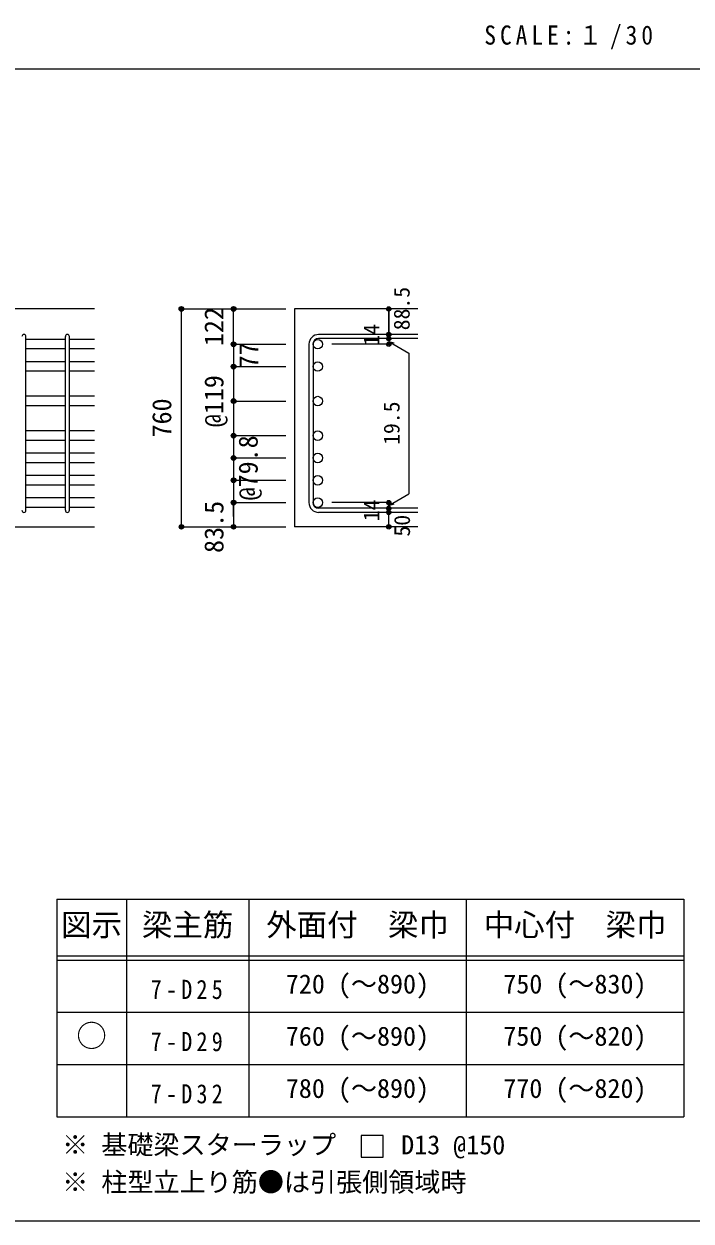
# Model space of a CAD drawing. Units: millimetres at full size, sheet at 1:30, with parts at other scales. Extents: x -5973 to 5954, y -4195 to 4201.
# Drawn here: x 1334 to 3635, y -4195 to -67 of the extents above; entities that cross this region are included whole.
import ezdxf
from ezdxf.enums import TextEntityAlignment as Align

# ---------------------------------------------------------------- set-up
doc = ezdxf.new("R2010")
doc.units = ezdxf.units.MM
doc.header["$LTSCALE"] = 30
doc.header["$PDMODE"] = 32
doc.header["$PDSIZE"] = 15
for name, color, linetype in [('0-1_躯体線', 2, 'Continuous'), ('0-5_基礎梁筋', 7, 'Continuous'), ('0-6_スタラップ筋', 7, 'Continuous'), ('0-D_寸法', 4, 'Continuous'), ('6-7_文字', 7, 'Continuous'), ('6-E_枠', 7, 'Continuous'), ('F-0_枠', 6, 'Continuous')]:
    doc.layers.add(name, color=color, linetype=linetype)
doc.styles.add('ＭＳ ゴシック', font='')
doc.styles.get('ＭＳ ゴシック').set_extended_font_data('MS Gothic')

msp = doc.modelspace()

# ---------------------------------------------------------------- linework, layer by layer
at = {"layer": '0-1_躯体線'}
for p, q in [((1577.44, -1049.89), (-72.56, -1049.89)), ((2692.44, -1049.89), (2267.44, -1049.89)), ((2267.44, -1049.89), (2267.44, -1801.39)), ((1177.44, -1801.39), (1577.44, -1801.39)), ((2692.44, -1801.39), (2267.44, -1801.39))]:
    msp.add_line(p, q, dxfattribs=at)
at = {"layer": '0-5_基礎梁筋'}
for p, q in [((1477.44, -1155.09), (1341.44, -1155.09)), ((1577.44, -1155.09), (1491.44, -1155.09)), ((1477.44, -1188.09), (1341.44, -1188.09)), ((1577.44, -1188.09), (1491.44, -1188.09)), ((1477.44, -1232.09), (1341.44, -1232.09)), ((1577.44, -1232.09), (1491.44, -1232.09)), ((1477.44, -1265.09), (1341.44, -1265.09)), ((1577.44, -1265.09), (1491.44, -1265.09)), ((1477.44, -1351.24), (1341.44, -1351.24)), ((1577.44, -1351.24), (1491.44, -1351.24)), ((1477.44, -1384.24), (1341.44, -1384.24)), ((1577.44, -1384.24), (1491.44, -1384.24)), ((1477.44, -1470.39), (1341.44, -1470.39)), ((1577.44, -1470.39), (1491.44, -1470.39)), ((1477.44, -1503.39), (1341.44, -1503.39)), ((1577.44, -1503.39), (1491.44, -1503.39)), ((1477.44, -1547.39), (1341.44, -1547.39)), ((1577.44, -1547.39), (1491.44, -1547.39)), ((1477.44, -1580.39), (1341.44, -1580.39)), ((1577.44, -1580.39), (1491.44, -1580.39)), ((1477.44, -1624.39), (1341.44, -1624.39)), ((1577.44, -1624.39), (1491.44, -1624.39)), ((1477.44, -1657.39), (1341.44, -1657.39)), ((1577.44, -1657.39), (1491.44, -1657.39)), ((1477.44, -1701.39), (1341.44, -1701.39)), ((1577.44, -1701.39), (1491.44, -1701.39)), ((1477.44, -1734.39), (1341.44, -1734.39)), ((1577.44, -1734.39), (1491.44, -1734.39))]:
    msp.add_line(p, q, dxfattribs=at)
at = {"layer": '0-5_基礎梁筋', "color": 3}
for centre in [(2347.94, -1171.59), (2347.94, -1248.59), (2347.94, -1367.74), (2347.94, -1486.89), (2347.94, -1563.89), (2347.94, -1640.89), (2347.94, -1717.89)]:
    msp.add_circle(centre, 16.5, dxfattribs=at)
at = {"layer": '0-6_スタラップ筋'}
for p, q in [((1341.44, -1744.39), (1341.44, -1145.09)), ((1477.44, -1744.39), (1477.44, -1145.09)), ((1491.44, -1744.39), (1491.44, -1145.09)), ((2692.44, -1138.09), (2350.94, -1138.09)), ((2692.44, -1152.09), (2350.94, -1152.09)), ((2317.44, -1171.59), (2317.44, -1717.89)), ((2331.44, -1171.59), (2331.44, -1717.89)), ((2692.44, -1737.39), (2350.94, -1737.39)), ((2692.44, -1751.39), (2350.94, -1751.39))]:
    msp.add_line(p, q, dxfattribs=at)
for centre, radius, start, end in [((1334.44, -1145.09), 7, 0, 180), ((1484.44, -1145.09), 7, 0, 180), ((2350.94, -1171.59), 33.5, 90, 180), ((2350.94, -1171.59), 19.5, 90, 180), ((2350.94, -1717.89), 33.5, 180, 270), ((2350.94, -1717.89), 19.5, 180, 270), ((1334.44, -1744.39), 7, 180, 0), ((1484.44, -1744.39), 7, 180, 0)]:
    msp.add_arc(centre, radius, start, end, dxfattribs=at)
at = {"layer": '0-D_寸法'}
for p, q in [((1877.44, -1049.89), (2057.44, -1049.89)), ((1877.44, -1049.89), (2057.44, -1049.89)), ((1877.44, -1801.39), (1877.44, -1049.89)), ((2057.44, -1171.59), (2057.44, -1049.89)), ((2057.44, -1049.89), (2237.44, -1049.89)), ((2057.44, -1049.89), (2237.44, -1049.89)), ((2057.44, -1171.59), (2057.44, -1049.89)), ((2592.44, -1152.09), (2592.44, -1138.09)), ((2592.44, -1152.09), (2592.44, -1171.59)), ((2057.44, -1171.59), (2237.44, -1171.59)), ((2057.44, -1171.59), (2237.44, -1171.59)), ((2057.44, -1171.59), (2057.44, -1248.59)), ((2057.44, -1171.59), (2057.44, -1765.36)), ((2057.44, -1171.59), (2057.44, -1750.89)), ((2592.44, -1171.59), (2396.35, -1171.59)), ((2592.44, -1161.84), (2611.76, -1167.02)), ((2592.44, -1161.84), (2662.5, -1202.29)), ((2662.5, -1202.29), (2662.5, -1687.2)), ((2057.44, -1248.59), (2237.44, -1248.59)), ((2057.44, -1248.59), (2237.44, -1248.59)), ((2057.44, -1367.74), (2237.44, -1367.74)), ((2057.44, -1367.74), (2237.44, -1367.74)), ((2057.44, -1486.89), (2237.44, -1486.89)), ((2057.44, -1486.89), (2237.44, -1486.89)), ((2057.44, -1563.89), (2237.44, -1563.89)), ((2057.44, -1640.89), (2237.44, -1640.89)), ((2592.44, -1727.64), (2662.5, -1687.2)), ((2057.44, -1717.89), (2237.44, -1717.89)), ((2592.44, -1717.89), (2396.35, -1717.89)), ((2592.44, -1737.39), (2592.44, -1717.89)), ((2592.44, -1727.64), (2611.76, -1722.47)), ((2592.44, -1751.39), (2592.44, -1737.39)), ((2592.44, -1801.39), (2592.44, -1751.39)), ((1877.44, -1801.39), (2057.44, -1801.39)), ((2057.44, -1801.39), (2237.44, -1801.39))]:
    msp.add_line(p, q, dxfattribs=at)
for points in [[(2592.44, -1049.89), (2592.44, -1138.09), (2592.44, -1049.89)], [(2057.44, -1765.36), (2057.44, -1717.89), (2057.44, -1801.39)]]:
    msp.add_lwpolyline(points, dxfattribs=at)
for centre, radius in [((1877.44, -1049.89), 8), ((1877.44, -1049.89), 7.2), ((1877.44, -1049.89), 6.4), ((1877.44, -1049.89), 5.6), ((1877.44, -1049.89), 4.8), ((1877.44, -1049.89), 4), ((1877.44, -1049.89), 3.2), ((1877.44, -1049.89), 2.4), ((1877.44, -1049.89), 1.6), ((1877.44, -1049.89), 0.8), ((2057.44, -1049.89), 8), ((2057.44, -1049.89), 7.2), ((2057.44, -1049.89), 6.4), ((2057.44, -1049.89), 5.6), ((2057.44, -1049.89), 4.8), ((2057.44, -1049.89), 4), ((2057.44, -1049.89), 3.2), ((2057.44, -1049.89), 2.4), ((2057.44, -1049.89), 1.6), ((2057.44, -1049.89), 0.8), ((2592.44, -1049.89), 4), ((2592.44, -1049.89), 3.6), ((2592.44, -1049.89), 3.2), ((2592.44, -1049.89), 2.8), ((2592.44, -1049.89), 2.4), ((2592.44, -1049.89), 2), ((2592.44, -1049.89), 1.6), ((2592.44, -1049.89), 1.2), ((2592.44, -1049.89), 0.8), ((2592.44, -1049.89), 0.4), ((2592.44, -1138.09), 4), ((2592.44, -1152.09), 4), ((2592.44, -1138.09), 3.6), ((2592.44, -1152.09), 3.6), ((2592.44, -1138.09), 3.2), ((2592.44, -1152.09), 3.2), ((2592.44, -1138.09), 2.8), ((2592.44, -1152.09), 2.8), ((2592.44, -1138.09), 2.4), ((2592.44, -1152.09), 2.4), ((2592.44, -1138.09), 2), ((2592.44, -1152.09), 2), ((2592.44, -1138.09), 1.6), ((2592.44, -1152.09), 1.6), ((2592.44, -1138.09), 1.2), ((2592.44, -1152.09), 1.2), ((2592.44, -1138.09), 0.8), ((2592.44, -1152.09), 0.8), ((2592.44, -1138.09), 0.4), ((2592.44, -1152.09), 0.4), ((2057.44, -1171.59), 8), ((2057.44, -1171.59), 7.2), ((2057.44, -1171.59), 6.4), ((2057.44, -1171.59), 5.6), ((2057.44, -1171.59), 4.8), ((2057.44, -1171.59), 4), ((2057.44, -1171.59), 3.2), ((2057.44, -1171.59), 2.4), ((2057.44, -1171.59), 1.6), ((2057.44, -1171.59), 0.8), ((2592.44, -1171.59), 4), ((2592.44, -1171.59), 3.6), ((2592.44, -1171.59), 3.2), ((2592.44, -1171.59), 2.8), ((2592.44, -1171.59), 2.4), ((2592.44, -1171.59), 2), ((2592.44, -1171.59), 1.6), ((2592.44, -1171.59), 1.2), ((2592.44, -1171.59), 0.8), ((2592.44, -1171.59), 0.4), ((2057.44, -1248.59), 8), ((2057.44, -1248.59), 7.2), ((2057.44, -1248.59), 6.4), ((2057.44, -1248.59), 5.6), ((2057.44, -1248.59), 4.8), ((2057.44, -1248.59), 4), ((2057.44, -1248.59), 3.2), ((2057.44, -1248.59), 2.4), ((2057.44, -1248.59), 1.6), ((2057.44, -1248.59), 0.8), ((2057.44, -1367.74), 8), ((2057.44, -1367.74), 7.2), ((2057.44, -1367.74), 6.4), ((2057.44, -1367.74), 5.6), ((2057.44, -1367.74), 4.8), ((2057.44, -1367.74), 4), ((2057.44, -1367.74), 3.2), ((2057.44, -1367.74), 2.4), ((2057.44, -1367.74), 1.6), ((2057.44, -1367.74), 0.8), ((2057.44, -1486.89), 8), ((2057.44, -1486.89), 7.2), ((2057.44, -1486.89), 6.4), ((2057.44, -1486.89), 5.6), ((2057.44, -1486.89), 4.8), ((2057.44, -1486.89), 4), ((2057.44, -1486.89), 3.2), ((2057.44, -1486.89), 2.4), ((2057.44, -1486.89), 1.6), ((2057.44, -1486.89), 0.8), ((2057.44, -1563.89), 8), ((2057.44, -1563.89), 7.2), ((2057.44, -1563.89), 6.4), ((2057.44, -1563.89), 5.6), ((2057.44, -1563.89), 4.8), ((2057.44, -1563.89), 4), ((2057.44, -1563.89), 3.2), ((2057.44, -1563.89), 2.4), ((2057.44, -1563.89), 1.6), ((2057.44, -1563.89), 0.8), ((2057.44, -1640.89), 8), ((2057.44, -1640.89), 7.2), ((2057.44, -1640.89), 6.4), ((2057.44, -1640.89), 5.6), ((2057.44, -1640.89), 4.8), ((2057.44, -1640.89), 4), ((2057.44, -1640.89), 3.2), ((2057.44, -1640.89), 2.4), ((2057.44, -1640.89), 1.6), ((2057.44, -1640.89), 0.8), ((2057.44, -1717.89), 8), ((2057.44, -1717.89), 7.2), ((2057.44, -1717.89), 6.4), ((2057.44, -1717.89), 5.6), ((2057.44, -1717.89), 4.8), ((2057.44, -1717.89), 4), ((2057.44, -1717.89), 3.2), ((2057.44, -1717.89), 2.4), ((2057.44, -1717.89), 1.6), ((2057.44, -1717.89), 0.8), ((2592.44, -1717.89), 4), ((2592.44, -1737.39), 4), ((2592.44, -1717.89), 3.6), ((2592.44, -1717.89), 3.2), ((2592.44, -1717.89), 2.8), ((2592.44, -1717.89), 2.4), ((2592.44, -1717.89), 2), ((2592.44, -1717.89), 1.6), ((2592.44, -1717.89), 1.2), ((2592.44, -1717.89), 0.8), ((2592.44, -1717.89), 0.4), ((2592.44, -1751.39), 4), ((2592.44, -1737.39), 3.6), ((2592.44, -1751.39), 3.6), ((2592.44, -1737.39), 3.2), ((2592.44, -1751.39), 3.2), ((2592.44, -1737.39), 2.8), ((2592.44, -1751.39), 2.8), ((2592.44, -1737.39), 2.4), ((2592.44, -1751.39), 2.4), ((2592.44, -1737.39), 2), ((2592.44, -1751.39), 2), ((2592.44, -1737.39), 1.6), ((2592.44, -1751.39), 1.6), ((2592.44, -1737.39), 1.2), ((2592.44, -1751.39), 1.2), ((2592.44, -1737.39), 0.8), ((2592.44, -1751.39), 0.8), ((2592.44, -1737.39), 0.4), ((2592.44, -1751.39), 0.4), ((1877.44, -1801.39), 7.2), ((1877.44, -1801.39), 6.4), ((1877.44, -1801.39), 5.6), ((1877.44, -1801.39), 4.8), ((1877.44, -1801.39), 4), ((1877.44, -1801.39), 3.2), ((1877.44, -1801.39), 2.4), ((1877.44, -1801.39), 1.6), ((1877.44, -1801.39), 0.8), ((2057.44, -1801.39), 7.2), ((2057.44, -1801.39), 6.4), ((2057.44, -1801.39), 5.6), ((2057.44, -1801.39), 4.8), ((2057.44, -1801.39), 4), ((2057.44, -1801.39), 3.2), ((2057.44, -1801.39), 2.4), ((2057.44, -1801.39), 1.6), ((2057.44, -1801.39), 0.8), ((2592.44, -1801.39), 4), ((2592.44, -1801.39), 3.6), ((2592.44, -1801.39), 3.2), ((2592.44, -1801.39), 2.8), ((2592.44, -1801.39), 2.4), ((2592.44, -1801.39), 2), ((2592.44, -1801.39), 1.6), ((2592.44, -1801.39), 1.2), ((2592.44, -1801.39), 0.8), ((2592.44, -1801.39), 0.4)]:
    msp.add_circle(centre, radius, dxfattribs=at)
at = {"layer": '0-D_寸法', "color": 7}
for p in [(1877.44, -1049.89), (2057.44, -1049.89), (2592.44, -1049.89), (2592.44, -1138.09), (2592.44, -1152.09), (2057.44, -1171.59), (2592.44, -1171.59), (2057.44, -1248.59), (2057.44, -1367.74), (2057.44, -1486.89), (2057.44, -1563.89), (2057.44, -1640.89), (2057.44, -1717.89), (2592.44, -1717.89), (2592.44, -1737.39), (2592.44, -1751.39), (1877.44, -1801.39), (2057.44, -1801.39), (2592.44, -1801.39)]:
    msp.add_point(p, dxfattribs=at)
at = {"layer": '6-7_文字'}
msp.add_lwpolyline([(2497.99, -3975.28), (2572.99, -3975.28), (2572.99, -3900.28), (2497.99, -3900.28)], close=True, dxfattribs=at)
at = {"layer": '6-E_枠', "color": 3}
for p, q in [((1447.71, -3085.43), (1447.71, -3835.43)), ((1447.71, -3085.43), (3610.24, -3085.43)), ((3610.24, -3085.43), (3610.24, -3835.43)), ((1447.71, -3835.43), (3610.24, -3835.43))]:
    msp.add_line(p, q, dxfattribs=at)
at = {"layer": '6-E_枠'}
for p, q in [((1687.71, -3085.43), (1687.71, -3835.43)), ((2110.24, -3085.43), (2110.24, -3835.43)), ((2860.24, -3085.43), (2860.24, -3835.43)), ((1447.71, -3280.43), (3610.24, -3280.43)), ((1447.71, -3295.43), (3610.24, -3295.43)), ((1447.71, -3475.43), (3610.24, -3475.43)), ((1447.71, -3655.43), (3610.24, -3655.43))]:
    msp.add_line(p, q, dxfattribs=at)
at = {"layer": 'F-0_枠', "color": 2}
msp.add_line((-5972.88, -222.05), (3723.6, -222.05), dxfattribs=at)
at = {"layer": 'F-0_枠'}
msp.add_line((5954.1, -4195.24), (-5972.88, -4195.24), dxfattribs=at)

# ---------------------------------------------------------------- texts
at = {"layer": '0-D_寸法', "style": 'ＭＳ ゴシック'}
for s, height, p in [('88.5', 54.99, (2681.33, -1123.49)), ('122', 65.98, (2042.44, -1178.24)), ('14', 54.99, (2577.21, -1176.76)), ('77', 65.98, (2162.92, -1254.94)), ('@119', 65.98, (2042.44, -1457.74)), ('760', 65.98, (1862.44, -1493.14)), ('19.5', 54.99, (2646.52, -1518.75)), ('@79.8', 65.98, (2160.44, -1710.21)), ('83.5', 65.98, (2042.44, -1891.39)), ('14', 54.99, (2577.18, -1782.07)), ('50', 54.99, (2682.44, -1834.89))]:
    msp.add_text(s, height=height, rotation=90, dxfattribs=at).set_placement(p, align=Align.BOTTOM_LEFT)
at = {"layer": '6-7_文字', "color": 2, "style": 'ＭＳ ゴシック'}
for s, p in [('図示', (1462.71, -3235.43)), ('梁主筋', (1741.48, -3235.43)), ('外面付\u3000梁巾', (2170.24, -3235.43)), ('中心付\u3000梁巾', (2920.24, -3235.43)), ('○', (1515.21, -3617.93))]:
    msp.add_text(s, height=76.98, dxfattribs=at).set_placement(p, align=Align.BOTTOM_LEFT)
at = {"layer": '6-7_文字', "style": 'ＭＳ ゴシック'}
for s, p in [('720 (～890)', (2237.74, -3430.43)), ('750 (～830)', (2987.74, -3430.43)), ('760 (～890)', (2237.74, -3610.43)), ('750 (～820)', (2987.74, -3610.43)), ('780 (～890)', (2237.74, -3790.43)), ('770 (～820)', (2987.74, -3790.43)), ('※ 基礎梁スターラップ     D13 @150', (1466.27, -3985.01)), ('※ 柱型立上り筋●は引張側領域時', (1466.27, -4113.51))]:
    msp.add_text(s, height=65.98, dxfattribs=at).set_placement(p, align=Align.BOTTOM_LEFT)
at = {"layer": '6-7_文字', "color": 2, "insert": (2922.26, -154.55), "char_height": 65.98, "attachment_point": 7, "style": 'ＭＳ ゴシック'}
msp.add_mtext('\\T1.34;\\W0.9;SCALE:１/30', dxfattribs=at)
at = {"layer": '6-7_文字', "char_height": 65.98, "attachment_point": 7, "style": 'ＭＳ ゴシック'}
for s, insert in [('\\T1.38;\\W0.85;7-D25', (1771.48, -3430.43)), ('\\T1.38;\\W0.85;7-D29', (1771.48, -3610.43)), ('\\T1.38;\\W0.85;7-D32', (1771.48, -3790.43))]:
    msp.add_mtext(s, dxfattribs=dict(at, insert=insert))

doc.saveas('drawing.dxf')
